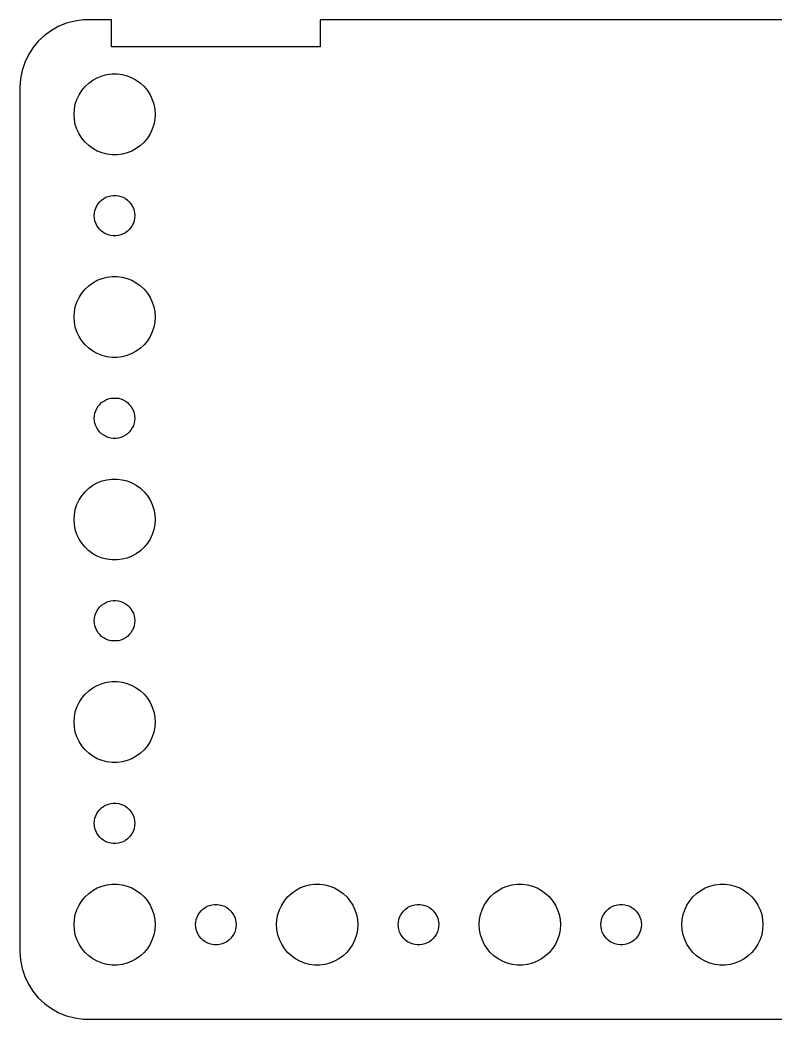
# Model space of a CAD drawing. Header units: metres. Extents: x -52 to 52, y 215 to 457.
# Drawn here: x -52 to 3.9, y 299 to 373 of the extents above; entities that cross this region are included whole.
import ezdxf

# ---------------------------------------------------------------- set-up
doc = ezdxf.new("R2010")
doc.units = ezdxf.units.M

msp = doc.modelspace()

# ---------------------------------------------------------------- linework, layer by layer
for p, q in [((-47.9369, 372.911), (-48.5451, 372.755)), ((-47.3139, 372.99), (-47.9369, 372.911)), ((-45.2191, 372.99), (-47.3139, 372.99)), ((-45.2191, 371), (-45.2191, 372.99)), ((4.78091, 372.99), (-29.7809, 372.99)), ((-29.7809, 372.99), (-29.7809, 371)), ((-49.6791, 372.222), (-50.1871, 371.853)), ((-49.1289, 372.524), (-49.6791, 372.222)), ((-48.5451, 372.755), (-49.1289, 372.524)), ((-50.6448, 371.423), (-51.0451, 370.939)), ((-50.1871, 371.853), (-50.6448, 371.423)), ((-51.0451, 370.939), (-51.3815, 370.409)), ((-29.7809, 371), (-45.2191, 371)), ((-51.3815, 370.409), (-51.6489, 369.841)), ((-51.8429, 369.243), (-51.9606, 368.627)), ((-51.6489, 369.841), (-51.8429, 369.243)), ((-51.9606, 368.627), (-52, 368)), ((-46.9123, 368.312), (-46.6075, 368.533)), ((-46.6075, 368.533), (-46.2773, 368.714)), ((-46.2773, 368.714), (-45.927, 368.853)), ((-45.927, 368.853), (-45.5621, 368.947)), ((-45.5621, 368.947), (-45.1884, 368.994)), ((-45.1884, 368.994), (-44.8116, 368.994)), ((-44.8116, 368.994), (-44.4379, 368.947)), ((-44.4379, 368.947), (-44.0729, 368.853)), ((-44.0729, 368.853), (-43.7227, 368.714)), ((-43.7227, 368.714), (-43.3925, 368.533)), ((-43.3925, 368.533), (-43.0877, 368.312)), ((-52, 368), (-52, 304)), ((-47.6289, 367.445), (-47.427, 367.763)), ((-47.427, 367.763), (-47.1869, 368.054)), ((-47.1869, 368.054), (-46.9123, 368.312)), ((-43.0877, 368.312), (-42.8131, 368.054)), ((-42.8131, 368.054), (-42.5729, 367.763)), ((-42.5729, 367.763), (-42.3711, 367.445)), ((-47.9057, 366.746), (-47.7893, 367.104)), ((-47.7893, 367.104), (-47.6289, 367.445)), ((-42.3711, 367.445), (-42.2107, 367.104)), ((-42.2107, 367.104), (-42.0942, 366.746)), ((-48, 366), (-47.9763, 366.376)), ((-47.9763, 366.376), (-47.9057, 366.746)), ((-42.0942, 366.746), (-42.0237, 366.376)), ((-42.0237, 366.376), (-42, 366)), ((-47.9763, 365.624), (-48, 366)), ((-47.9057, 365.254), (-47.9763, 365.624)), ((-42.0237, 365.624), (-42.0942, 365.254)), ((-42, 366), (-42.0237, 365.624)), ((-47.7893, 364.896), (-47.9057, 365.254)), ((-47.6289, 364.555), (-47.7893, 364.896)), ((-42.2107, 364.896), (-42.3711, 364.555)), ((-42.0942, 365.254), (-42.2107, 364.896)), ((-47.427, 364.237), (-47.6289, 364.555)), ((-47.1869, 363.946), (-47.427, 364.237)), ((-42.5729, 364.237), (-42.8131, 363.946)), ((-42.3711, 364.555), (-42.5729, 364.237)), ((-46.9123, 363.688), (-47.1869, 363.946)), ((-46.6075, 363.467), (-46.9123, 363.688)), ((-46.2773, 363.286), (-46.6075, 363.467)), ((-45.927, 363.147), (-46.2773, 363.286)), ((-43.7227, 363.286), (-44.0729, 363.147)), ((-43.3925, 363.467), (-43.7227, 363.286)), ((-43.0877, 363.688), (-43.3925, 363.467)), ((-42.8131, 363.946), (-43.0877, 363.688)), ((-45.5621, 363.053), (-45.927, 363.147)), ((-45.1884, 363.006), (-45.5621, 363.053)), ((-44.8116, 363.006), (-45.1884, 363.006)), ((-44.4379, 363.053), (-44.8116, 363.006)), ((-44.0729, 363.147), (-44.4379, 363.053)), ((-46.0934, 359.527), (-45.9561, 359.656)), ((-45.9561, 359.656), (-45.8037, 359.766)), ((-45.8037, 359.766), (-45.6387, 359.857)), ((-45.6387, 359.857), (-45.4635, 359.927)), ((-45.4635, 359.927), (-45.2811, 359.973)), ((-45.2811, 359.973), (-45.0942, 359.997)), ((-45.0942, 359.997), (-44.9058, 359.997)), ((-44.9058, 359.997), (-44.7189, 359.973)), ((-44.7189, 359.973), (-44.5365, 359.927)), ((-44.5365, 359.927), (-44.3613, 359.857)), ((-44.3613, 359.857), (-44.1963, 359.766)), ((-44.1963, 359.766), (-44.0439, 359.656)), ((-44.0439, 359.656), (-43.9065, 359.527)), ((-46.4882, 358.688), (-46.4529, 358.873)), ((-46.4529, 358.873), (-46.3947, 359.052)), ((-46.3947, 359.052), (-46.3145, 359.223)), ((-46.3145, 359.223), (-46.2135, 359.382)), ((-46.2135, 359.382), (-46.0934, 359.527)), ((-43.9065, 359.527), (-43.7865, 359.382)), ((-43.7865, 359.382), (-43.6855, 359.223)), ((-43.6855, 359.223), (-43.6053, 359.052)), ((-43.6053, 359.052), (-43.5471, 358.873)), ((-43.5471, 358.873), (-43.5118, 358.688)), ((-46.5, 358.5), (-46.4882, 358.688)), ((-46.4882, 358.312), (-46.5, 358.5)), ((-46.4529, 358.127), (-46.4882, 358.312)), ((-46.3947, 357.948), (-46.4529, 358.127)), ((-43.5471, 358.127), (-43.6053, 357.948)), ((-43.5118, 358.312), (-43.5471, 358.127)), ((-43.5118, 358.688), (-43.5, 358.5)), ((-43.5, 358.5), (-43.5118, 358.312)), ((-46.3145, 357.777), (-46.3947, 357.948)), ((-46.2135, 357.618), (-46.3145, 357.777)), ((-46.0934, 357.473), (-46.2135, 357.618)), ((-45.9561, 357.344), (-46.0934, 357.473)), ((-45.8037, 357.234), (-45.9561, 357.344)), ((-44.0439, 357.344), (-44.1963, 357.234)), ((-43.9065, 357.473), (-44.0439, 357.344)), ((-43.7865, 357.618), (-43.9065, 357.473)), ((-43.6855, 357.777), (-43.7865, 357.618)), ((-43.6053, 357.948), (-43.6855, 357.777)), ((-45.6387, 357.143), (-45.8037, 357.234)), ((-45.4635, 357.073), (-45.6387, 357.143)), ((-45.2811, 357.027), (-45.4635, 357.073)), ((-45.0942, 357.003), (-45.2811, 357.027)), ((-44.9058, 357.003), (-45.0942, 357.003)), ((-44.7189, 357.027), (-44.9058, 357.003)), ((-44.5365, 357.073), (-44.7189, 357.027)), ((-44.3613, 357.143), (-44.5365, 357.073)), ((-44.1963, 357.234), (-44.3613, 357.143)), ((-46.6075, 353.533), (-46.2773, 353.714)), ((-46.2773, 353.714), (-45.927, 353.853)), ((-45.927, 353.853), (-45.5621, 353.947)), ((-45.5621, 353.947), (-45.1884, 353.994)), ((-45.1884, 353.994), (-44.8116, 353.994)), ((-44.8116, 353.994), (-44.4379, 353.947)), ((-44.4379, 353.947), (-44.0729, 353.853)), ((-44.0729, 353.853), (-43.7227, 353.714)), ((-43.7227, 353.714), (-43.3925, 353.533)), ((-47.427, 352.763), (-47.1869, 353.054)), ((-47.1869, 353.054), (-46.9123, 353.312)), ((-46.9123, 353.312), (-46.6075, 353.533)), ((-43.3925, 353.533), (-43.0877, 353.312)), ((-43.0877, 353.312), (-42.8131, 353.054)), ((-42.8131, 353.054), (-42.5729, 352.763)), ((-47.7893, 352.104), (-47.6289, 352.445)), ((-47.6289, 352.445), (-47.427, 352.763)), ((-42.5729, 352.763), (-42.3711, 352.445)), ((-42.3711, 352.445), (-42.2107, 352.104)), ((-47.9763, 351.376), (-47.9057, 351.746)), ((-47.9057, 351.746), (-47.7893, 352.104)), ((-42.2107, 352.104), (-42.0942, 351.746)), ((-42.0942, 351.746), (-42.0237, 351.376)), ((-48, 351), (-47.9763, 351.376)), ((-47.9763, 350.624), (-48, 351)), ((-42.0237, 351.376), (-42, 351)), ((-42, 351), (-42.0237, 350.624)), ((-47.9057, 350.254), (-47.9763, 350.624)), ((-47.7893, 349.896), (-47.9057, 350.254)), ((-42.0942, 350.254), (-42.2107, 349.896)), ((-42.0237, 350.624), (-42.0942, 350.254)), ((-47.6289, 349.555), (-47.7893, 349.896)), ((-47.427, 349.237), (-47.6289, 349.555)), ((-47.1869, 348.946), (-47.427, 349.237)), ((-42.5729, 349.237), (-42.8131, 348.946)), ((-42.3711, 349.555), (-42.5729, 349.237)), ((-42.2107, 349.896), (-42.3711, 349.555)), ((-46.9123, 348.688), (-47.1869, 348.946)), ((-46.6075, 348.467), (-46.9123, 348.688)), ((-46.2773, 348.286), (-46.6075, 348.467)), ((-43.3925, 348.467), (-43.7227, 348.286)), ((-43.0877, 348.688), (-43.3925, 348.467)), ((-42.8131, 348.946), (-43.0877, 348.688)), ((-45.927, 348.147), (-46.2773, 348.286)), ((-45.5621, 348.053), (-45.927, 348.147)), ((-45.1884, 348.006), (-45.5621, 348.053)), ((-44.8116, 348.006), (-45.1884, 348.006)), ((-44.4379, 348.053), (-44.8116, 348.006)), ((-44.0729, 348.147), (-44.4379, 348.053)), ((-43.7227, 348.286), (-44.0729, 348.147)), ((-45.9561, 344.656), (-45.8037, 344.766)), ((-45.8037, 344.766), (-45.6387, 344.857)), ((-45.6387, 344.857), (-45.4635, 344.927)), ((-45.4635, 344.927), (-45.2811, 344.973)), ((-45.2811, 344.973), (-45.0942, 344.997)), ((-45.0942, 344.997), (-44.9058, 344.997)), ((-44.9058, 344.997), (-44.7189, 344.973)), ((-44.7189, 344.973), (-44.5365, 344.927)), ((-44.5365, 344.927), (-44.3613, 344.857)), ((-44.3613, 344.857), (-44.1963, 344.766)), ((-44.1963, 344.766), (-44.0439, 344.656)), ((-46.4529, 343.873), (-46.3947, 344.052)), ((-46.3947, 344.052), (-46.3145, 344.223)), ((-46.3145, 344.223), (-46.2135, 344.382)), ((-46.2135, 344.382), (-46.0934, 344.527)), ((-46.0934, 344.527), (-45.9561, 344.656)), ((-44.0439, 344.656), (-43.9065, 344.527)), ((-43.9065, 344.527), (-43.7865, 344.382)), ((-43.7865, 344.382), (-43.6855, 344.223)), ((-43.6855, 344.223), (-43.6053, 344.052)), ((-43.6053, 344.052), (-43.5471, 343.873)), ((-46.5, 343.5), (-46.4882, 343.688)), ((-46.4882, 343.312), (-46.5, 343.5)), ((-46.4882, 343.688), (-46.4529, 343.873)), ((-46.4529, 343.127), (-46.4882, 343.312)), ((-43.5471, 343.873), (-43.5118, 343.688)), ((-43.5118, 343.312), (-43.5471, 343.127)), ((-43.5118, 343.688), (-43.5, 343.5)), ((-43.5, 343.5), (-43.5118, 343.312)), ((-46.3947, 342.948), (-46.4529, 343.127)), ((-46.3145, 342.777), (-46.3947, 342.948)), ((-46.2135, 342.618), (-46.3145, 342.777)), ((-46.0934, 342.473), (-46.2135, 342.618)), ((-43.7865, 342.618), (-43.9065, 342.473)), ((-43.6855, 342.777), (-43.7865, 342.618)), ((-43.6053, 342.948), (-43.6855, 342.777)), ((-43.5471, 343.127), (-43.6053, 342.948)), ((-45.9561, 342.344), (-46.0934, 342.473)), ((-45.8037, 342.234), (-45.9561, 342.344)), ((-45.6387, 342.143), (-45.8037, 342.234)), ((-45.4635, 342.073), (-45.6387, 342.143)), ((-45.2811, 342.027), (-45.4635, 342.073)), ((-45.0942, 342.003), (-45.2811, 342.027)), ((-44.9058, 342.003), (-45.0942, 342.003)), ((-44.7189, 342.027), (-44.9058, 342.003)), ((-44.5365, 342.073), (-44.7189, 342.027)), ((-44.3613, 342.143), (-44.5365, 342.073)), ((-44.1963, 342.234), (-44.3613, 342.143)), ((-44.0439, 342.344), (-44.1963, 342.234)), ((-43.9065, 342.473), (-44.0439, 342.344)), ((-46.2773, 338.714), (-45.927, 338.853)), ((-45.927, 338.853), (-45.5621, 338.947)), ((-45.5621, 338.947), (-45.1884, 338.994)), ((-45.1884, 338.994), (-44.8116, 338.994)), ((-44.8116, 338.994), (-44.4379, 338.947)), ((-44.4379, 338.947), (-44.0729, 338.853)), ((-44.0729, 338.853), (-43.7227, 338.714)), ((-47.1869, 338.054), (-46.9123, 338.312)), ((-46.9123, 338.312), (-46.6075, 338.533)), ((-46.6075, 338.533), (-46.2773, 338.714)), ((-43.7227, 338.714), (-43.3925, 338.533)), ((-43.3925, 338.533), (-43.0877, 338.312)), ((-43.0877, 338.312), (-42.8131, 338.054)), ((-47.7893, 337.104), (-47.6289, 337.445)), ((-47.6289, 337.445), (-47.427, 337.763)), ((-47.427, 337.763), (-47.1869, 338.054)), ((-42.8131, 338.054), (-42.5729, 337.763)), ((-42.5729, 337.763), (-42.3711, 337.445)), ((-42.3711, 337.445), (-42.2107, 337.104)), ((-47.9763, 336.376), (-47.9057, 336.746)), ((-47.9057, 336.746), (-47.7893, 337.104)), ((-42.2107, 337.104), (-42.0942, 336.746)), ((-42.0942, 336.746), (-42.0237, 336.376)), ((-48, 336), (-47.9763, 336.376)), ((-47.9763, 335.624), (-48, 336)), ((-42.0237, 336.376), (-42, 336)), ((-42, 336), (-42.0237, 335.624)), ((-47.9057, 335.254), (-47.9763, 335.624)), ((-47.7893, 334.896), (-47.9057, 335.254)), ((-42.0942, 335.254), (-42.2107, 334.896)), ((-42.0237, 335.624), (-42.0942, 335.254)), ((-47.6289, 334.555), (-47.7893, 334.896)), ((-47.427, 334.237), (-47.6289, 334.555)), ((-42.3711, 334.555), (-42.5729, 334.237)), ((-42.2107, 334.896), (-42.3711, 334.555)), ((-47.1869, 333.946), (-47.427, 334.237)), ((-46.9123, 333.688), (-47.1869, 333.946)), ((-46.6075, 333.467), (-46.9123, 333.688)), ((-43.0877, 333.688), (-43.3925, 333.467)), ((-42.8131, 333.946), (-43.0877, 333.688)), ((-42.5729, 334.237), (-42.8131, 333.946)), ((-46.2773, 333.286), (-46.6075, 333.467)), ((-45.927, 333.147), (-46.2773, 333.286)), ((-45.5621, 333.053), (-45.927, 333.147)), ((-45.1884, 333.006), (-45.5621, 333.053)), ((-44.8116, 333.006), (-45.1884, 333.006)), ((-44.4379, 333.053), (-44.8116, 333.006)), ((-44.0729, 333.147), (-44.4379, 333.053)), ((-43.7227, 333.286), (-44.0729, 333.147)), ((-43.3925, 333.467), (-43.7227, 333.286)), ((-45.4635, 329.927), (-45.2811, 329.973)), ((-45.2811, 329.973), (-45.0942, 329.997)), ((-45.0942, 329.997), (-44.9058, 329.997)), ((-44.9058, 329.997), (-44.7189, 329.973)), ((-44.7189, 329.973), (-44.5365, 329.927)), ((-46.3947, 329.052), (-46.3145, 329.223)), ((-46.3145, 329.223), (-46.2135, 329.382)), ((-46.2135, 329.382), (-46.0934, 329.527)), ((-46.0934, 329.527), (-45.9561, 329.656)), ((-45.9561, 329.656), (-45.8037, 329.766)), ((-45.8037, 329.766), (-45.6387, 329.857)), ((-45.6387, 329.857), (-45.4635, 329.927)), ((-44.5365, 329.927), (-44.3613, 329.857)), ((-44.3613, 329.857), (-44.1963, 329.766)), ((-44.1963, 329.766), (-44.0439, 329.656)), ((-44.0439, 329.656), (-43.9065, 329.527)), ((-43.9065, 329.527), (-43.7865, 329.382)), ((-43.7865, 329.382), (-43.6855, 329.223)), ((-43.6855, 329.223), (-43.6053, 329.052)), ((-46.5, 328.5), (-46.4882, 328.688)), ((-46.4882, 328.312), (-46.5, 328.5)), ((-46.4882, 328.688), (-46.4529, 328.873)), ((-46.4529, 328.873), (-46.3947, 329.052)), ((-43.6053, 329.052), (-43.5471, 328.873)), ((-43.5471, 328.873), (-43.5118, 328.688)), ((-43.5118, 328.688), (-43.5, 328.5)), ((-43.5, 328.5), (-43.5118, 328.312)), ((-46.4529, 328.127), (-46.4882, 328.312)), ((-46.3947, 327.948), (-46.4529, 328.127)), ((-46.3145, 327.777), (-46.3947, 327.948)), ((-46.2135, 327.618), (-46.3145, 327.777)), ((-43.6855, 327.777), (-43.7865, 327.618)), ((-43.6053, 327.948), (-43.6855, 327.777)), ((-43.5471, 328.127), (-43.6053, 327.948)), ((-43.5118, 328.312), (-43.5471, 328.127)), ((-46.0934, 327.473), (-46.2135, 327.618)), ((-45.9561, 327.344), (-46.0934, 327.473)), ((-45.8037, 327.234), (-45.9561, 327.344)), ((-45.6387, 327.143), (-45.8037, 327.234)), ((-45.4635, 327.073), (-45.6387, 327.143)), ((-45.2811, 327.027), (-45.4635, 327.073)), ((-45.0942, 327.003), (-45.2811, 327.027)), ((-44.9058, 327.003), (-45.0942, 327.003)), ((-44.7189, 327.027), (-44.9058, 327.003)), ((-44.5365, 327.073), (-44.7189, 327.027)), ((-44.3613, 327.143), (-44.5365, 327.073)), ((-44.1963, 327.234), (-44.3613, 327.143)), ((-44.0439, 327.344), (-44.1963, 327.234)), ((-43.9065, 327.473), (-44.0439, 327.344)), ((-43.7865, 327.618), (-43.9065, 327.473)), ((-47.1869, 323.054), (-46.9123, 323.312)), ((-46.9123, 323.312), (-46.6075, 323.533)), ((-46.6075, 323.533), (-46.2773, 323.714)), ((-46.2773, 323.714), (-45.927, 323.853)), ((-45.927, 323.853), (-45.5621, 323.947)), ((-45.5621, 323.947), (-45.1884, 323.994)), ((-45.1884, 323.994), (-44.8116, 323.994)), ((-44.8116, 323.994), (-44.4379, 323.947)), ((-44.4379, 323.947), (-44.0729, 323.853)), ((-44.0729, 323.853), (-43.7227, 323.714)), ((-43.7227, 323.714), (-43.3925, 323.533)), ((-43.3925, 323.533), (-43.0877, 323.312)), ((-43.0877, 323.312), (-42.8131, 323.054)), ((-47.6289, 322.445), (-47.427, 322.763)), ((-47.427, 322.763), (-47.1869, 323.054)), ((-42.8131, 323.054), (-42.5729, 322.763)), ((-42.5729, 322.763), (-42.3711, 322.445)), ((-47.9057, 321.746), (-47.7893, 322.104)), ((-47.7893, 322.104), (-47.6289, 322.445)), ((-42.3711, 322.445), (-42.2107, 322.104)), ((-42.2107, 322.104), (-42.0942, 321.746)), ((-48, 321), (-47.9763, 321.376)), ((-47.9763, 321.376), (-47.9057, 321.746)), ((-42.0942, 321.746), (-42.0237, 321.376)), ((-42.0237, 321.376), (-42, 321)), ((-47.9763, 320.624), (-48, 321)), ((-47.9057, 320.254), (-47.9763, 320.624)), ((-42.0237, 320.624), (-42.0942, 320.254)), ((-42, 321), (-42.0237, 320.624)), ((-47.7893, 319.896), (-47.9057, 320.254)), ((-47.6289, 319.555), (-47.7893, 319.896)), ((-42.2107, 319.896), (-42.3711, 319.555)), ((-42.0942, 320.254), (-42.2107, 319.896)), ((-47.427, 319.237), (-47.6289, 319.555)), ((-47.1869, 318.946), (-47.427, 319.237)), ((-46.9123, 318.688), (-47.1869, 318.946)), ((-42.8131, 318.946), (-43.0877, 318.688)), ((-42.5729, 319.237), (-42.8131, 318.946)), ((-42.3711, 319.555), (-42.5729, 319.237)), ((-46.6075, 318.467), (-46.9123, 318.688)), ((-46.2773, 318.286), (-46.6075, 318.467)), ((-45.927, 318.147), (-46.2773, 318.286)), ((-45.5621, 318.053), (-45.927, 318.147)), ((-44.0729, 318.147), (-44.4379, 318.053)), ((-43.7227, 318.286), (-44.0729, 318.147)), ((-43.3925, 318.467), (-43.7227, 318.286)), ((-43.0877, 318.688), (-43.3925, 318.467)), ((-45.1884, 318.006), (-45.5621, 318.053)), ((-44.8116, 318.006), (-45.1884, 318.006)), ((-44.4379, 318.053), (-44.8116, 318.006)), ((-46.2135, 314.382), (-46.0934, 314.527)), ((-46.0934, 314.527), (-45.9561, 314.656)), ((-45.9561, 314.656), (-45.8037, 314.766)), ((-45.8037, 314.766), (-45.6387, 314.857)), ((-45.6387, 314.857), (-45.4635, 314.927)), ((-45.4635, 314.927), (-45.2811, 314.973)), ((-45.2811, 314.973), (-45.0942, 314.997)), ((-45.0942, 314.997), (-44.9058, 314.997)), ((-44.9058, 314.997), (-44.7189, 314.973)), ((-44.7189, 314.973), (-44.5365, 314.927)), ((-44.5365, 314.927), (-44.3613, 314.857)), ((-44.3613, 314.857), (-44.1963, 314.766)), ((-44.1963, 314.766), (-44.0439, 314.656)), ((-44.0439, 314.656), (-43.9065, 314.527)), ((-43.9065, 314.527), (-43.7865, 314.382)), ((-46.5, 313.5), (-46.4882, 313.688)), ((-46.4882, 313.688), (-46.4529, 313.873)), ((-46.4529, 313.873), (-46.3947, 314.052)), ((-46.3947, 314.052), (-46.3145, 314.223)), ((-46.3145, 314.223), (-46.2135, 314.382)), ((-43.7865, 314.382), (-43.6855, 314.223)), ((-43.6855, 314.223), (-43.6053, 314.052)), ((-43.6053, 314.052), (-43.5471, 313.873)), ((-43.5471, 313.873), (-43.5118, 313.688)), ((-43.5118, 313.688), (-43.5, 313.5)), ((-46.4882, 313.312), (-46.5, 313.5)), ((-46.4529, 313.127), (-46.4882, 313.312)), ((-46.3947, 312.948), (-46.4529, 313.127)), ((-46.3145, 312.777), (-46.3947, 312.948)), ((-43.6053, 312.948), (-43.6855, 312.777)), ((-43.5471, 313.127), (-43.6053, 312.948)), ((-43.5118, 313.312), (-43.5471, 313.127)), ((-43.5, 313.5), (-43.5118, 313.312)), ((-46.2135, 312.618), (-46.3145, 312.777)), ((-46.0934, 312.473), (-46.2135, 312.618)), ((-45.9561, 312.344), (-46.0934, 312.473)), ((-45.8037, 312.234), (-45.9561, 312.344)), ((-45.6387, 312.143), (-45.8037, 312.234)), ((-44.1963, 312.234), (-44.3613, 312.143)), ((-44.0439, 312.344), (-44.1963, 312.234)), ((-43.9065, 312.473), (-44.0439, 312.344)), ((-43.7865, 312.618), (-43.9065, 312.473)), ((-43.6855, 312.777), (-43.7865, 312.618)), ((-45.4635, 312.073), (-45.6387, 312.143)), ((-45.2811, 312.027), (-45.4635, 312.073)), ((-45.0942, 312.003), (-45.2811, 312.027)), ((-44.9058, 312.003), (-45.0942, 312.003)), ((-44.7189, 312.027), (-44.9058, 312.003)), ((-44.5365, 312.073), (-44.7189, 312.027)), ((-44.3613, 312.143), (-44.5365, 312.073)), ((-46.9123, 308.312), (-46.6075, 308.533)), ((-46.6075, 308.533), (-46.2773, 308.714)), ((-46.2773, 308.714), (-45.927, 308.853)), ((-45.927, 308.853), (-45.5621, 308.947)), ((-45.5621, 308.947), (-45.1884, 308.994)), ((-45.1884, 308.994), (-44.8116, 308.994)), ((-44.8116, 308.994), (-44.4379, 308.947)), ((-44.4379, 308.947), (-44.0729, 308.853)), ((-44.0729, 308.853), (-43.7227, 308.714)), ((-43.7227, 308.714), (-43.3925, 308.533)), ((-43.3925, 308.533), (-43.0877, 308.312)), ((-31.9123, 308.312), (-31.6075, 308.533)), ((-31.6075, 308.533), (-31.2773, 308.714)), ((-31.2773, 308.714), (-30.927, 308.853)), ((-30.927, 308.853), (-30.5621, 308.947)), ((-30.5621, 308.947), (-30.1884, 308.994)), ((-30.1884, 308.994), (-29.8116, 308.994)), ((-29.8116, 308.994), (-29.4379, 308.947)), ((-29.4379, 308.947), (-29.0729, 308.853)), ((-29.0729, 308.853), (-28.7227, 308.714)), ((-28.7227, 308.714), (-28.3925, 308.533)), ((-28.3925, 308.533), (-28.0877, 308.312)), ((-16.9123, 308.312), (-16.6075, 308.533)), ((-16.6075, 308.533), (-16.2773, 308.714)), ((-16.2773, 308.714), (-15.927, 308.853)), ((-15.927, 308.853), (-15.5621, 308.947)), ((-15.5621, 308.947), (-15.1884, 308.994)), ((-15.1884, 308.994), (-14.8116, 308.994)), ((-14.8116, 308.994), (-14.4379, 308.947)), ((-14.4379, 308.947), (-14.0729, 308.853)), ((-14.0729, 308.853), (-13.7227, 308.714)), ((-13.7227, 308.714), (-13.3925, 308.533)), ((-13.3925, 308.533), (-13.0877, 308.312)), ((-1.91226, 308.312), (-1.60747, 308.533)), ((-1.60747, 308.533), (-1.27733, 308.714)), ((-1.27733, 308.714), (-0.92705, 308.853)), ((-0.92705, 308.853), (-0.56213, 308.947)), ((-0.56213, 308.947), (-0.18837, 308.994)), ((-0.18837, 308.994), (0.18837, 308.994)), ((0.18837, 308.994), (0.56213, 308.947)), ((0.56213, 308.947), (0.92705, 308.853)), ((0.92705, 308.853), (1.27733, 308.714)), ((1.27733, 308.714), (1.60747, 308.533)), ((1.60747, 308.533), (1.91226, 308.312)), ((-47.6289, 307.445), (-47.427, 307.763)), ((-47.427, 307.763), (-47.1869, 308.054)), ((-47.1869, 308.054), (-46.9123, 308.312)), ((-43.0877, 308.312), (-42.8131, 308.054)), ((-42.8131, 308.054), (-42.5729, 307.763)), ((-42.5729, 307.763), (-42.3711, 307.445)), ((-32.6289, 307.445), (-32.427, 307.763)), ((-32.427, 307.763), (-32.1869, 308.054)), ((-32.1869, 308.054), (-31.9123, 308.312)), ((-28.0877, 308.312), (-27.8131, 308.054)), ((-27.8131, 308.054), (-27.5729, 307.763)), ((-27.5729, 307.763), (-27.3711, 307.445)), ((-17.6289, 307.445), (-17.427, 307.763)), ((-17.427, 307.763), (-17.1869, 308.054)), ((-17.1869, 308.054), (-16.9123, 308.312)), ((-13.0877, 308.312), (-12.8131, 308.054)), ((-12.8131, 308.054), (-12.5729, 307.763)), ((-12.5729, 307.763), (-12.3711, 307.445)), ((-2.62891, 307.445), (-2.42705, 307.763)), ((-2.42705, 307.763), (-2.1869, 308.054)), ((-2.1869, 308.054), (-1.91226, 308.312)), ((1.91226, 308.312), (2.1869, 308.054)), ((2.1869, 308.054), (2.42705, 307.763)), ((2.42705, 307.763), (2.62891, 307.445)), ((-47.9057, 306.746), (-47.7893, 307.104)), ((-47.7893, 307.104), (-47.6289, 307.445)), ((-42.3711, 307.445), (-42.2107, 307.104)), ((-42.2107, 307.104), (-42.0942, 306.746)), ((-38.7135, 306.882), (-38.5934, 307.027)), ((-38.5934, 307.027), (-38.4561, 307.156)), ((-38.4561, 307.156), (-38.3037, 307.266)), ((-38.3037, 307.266), (-38.1387, 307.357)), ((-38.1387, 307.357), (-37.9635, 307.427)), ((-37.9635, 307.427), (-37.7811, 307.473)), ((-37.7811, 307.473), (-37.5942, 307.497)), ((-37.5942, 307.497), (-37.4058, 307.497)), ((-37.4058, 307.497), (-37.2189, 307.473)), ((-37.2189, 307.473), (-37.0365, 307.427)), ((-37.0365, 307.427), (-36.8613, 307.357)), ((-36.8613, 307.357), (-36.6963, 307.266)), ((-36.6963, 307.266), (-36.5439, 307.156)), ((-36.5439, 307.156), (-36.4065, 307.027)), ((-36.4065, 307.027), (-36.2865, 306.882)), ((-32.9057, 306.746), (-32.7893, 307.104)), ((-32.7893, 307.104), (-32.6289, 307.445)), ((-27.3711, 307.445), (-27.2107, 307.104)), ((-27.2107, 307.104), (-27.0942, 306.746)), ((-23.7135, 306.882), (-23.5934, 307.027)), ((-23.5934, 307.027), (-23.4561, 307.156)), ((-23.4561, 307.156), (-23.3037, 307.266)), ((-23.3037, 307.266), (-23.1387, 307.357)), ((-23.1387, 307.357), (-22.9635, 307.427)), ((-22.9635, 307.427), (-22.7811, 307.473)), ((-22.7811, 307.473), (-22.5942, 307.497)), ((-22.5942, 307.497), (-22.4058, 307.497)), ((-22.4058, 307.497), (-22.2189, 307.473)), ((-22.2189, 307.473), (-22.0365, 307.427)), ((-22.0365, 307.427), (-21.8613, 307.357)), ((-21.8613, 307.357), (-21.6963, 307.266)), ((-21.6963, 307.266), (-21.5439, 307.156)), ((-21.5439, 307.156), (-21.4065, 307.027)), ((-21.4065, 307.027), (-21.2865, 306.882)), ((-17.9057, 306.746), (-17.7893, 307.104)), ((-17.7893, 307.104), (-17.6289, 307.445)), ((-12.3711, 307.445), (-12.2107, 307.104)), ((-12.2107, 307.104), (-12.0942, 306.746)), ((-8.71352, 306.882), (-8.59344, 307.027)), ((-8.59344, 307.027), (-8.45613, 307.156)), ((-8.45613, 307.156), (-8.30373, 307.266)), ((-8.30373, 307.266), (-8.13866, 307.357)), ((-8.13866, 307.357), (-7.96352, 307.427)), ((-7.96352, 307.427), (-7.78107, 307.473)), ((-7.78107, 307.473), (-7.59418, 307.497)), ((-7.59418, 307.497), (-7.40581, 307.497)), ((-7.40581, 307.497), (-7.21892, 307.473)), ((-7.21892, 307.473), (-7.03647, 307.427)), ((-7.03647, 307.427), (-6.86133, 307.357)), ((-6.86133, 307.357), (-6.69626, 307.266)), ((-6.69626, 307.266), (-6.54385, 307.156)), ((-6.54385, 307.156), (-6.40654, 307.027)), ((-6.40654, 307.027), (-6.28647, 306.882)), ((-2.90575, 306.746), (-2.78932, 307.104)), ((-2.78932, 307.104), (-2.62891, 307.445)), ((2.62891, 307.445), (2.78932, 307.104)), ((2.78932, 307.104), (2.90575, 306.746)), ((-48, 306), (-47.9763, 306.376)), ((-47.9763, 306.376), (-47.9057, 306.746)), ((-42.0942, 306.746), (-42.0237, 306.376)), ((-42.0237, 306.376), (-42, 306)), ((-38.9882, 306.188), (-38.9529, 306.373)), ((-38.9529, 306.373), (-38.8947, 306.552)), ((-38.8947, 306.552), (-38.8145, 306.723)), ((-38.8145, 306.723), (-38.7135, 306.882)), ((-36.2865, 306.882), (-36.1855, 306.723)), ((-36.1855, 306.723), (-36.1053, 306.552)), ((-36.1053, 306.552), (-36.0471, 306.373)), ((-36.0471, 306.373), (-36.0118, 306.188)), ((-33, 306), (-32.9763, 306.376)), ((-32.9763, 306.376), (-32.9057, 306.746)), ((-27.0942, 306.746), (-27.0237, 306.376)), ((-27.0237, 306.376), (-27, 306)), ((-23.9882, 306.188), (-23.9529, 306.373)), ((-23.9529, 306.373), (-23.8947, 306.552)), ((-23.8947, 306.552), (-23.8145, 306.723)), ((-23.8145, 306.723), (-23.7135, 306.882)), ((-21.2865, 306.882), (-21.1855, 306.723)), ((-21.1855, 306.723), (-21.1053, 306.552)), ((-21.1053, 306.552), (-21.0471, 306.373)), ((-21.0471, 306.373), (-21.0118, 306.188)), ((-18, 306), (-17.9763, 306.376)), ((-17.9763, 306.376), (-17.9057, 306.746)), ((-12.0942, 306.746), (-12.0237, 306.376)), ((-12.0237, 306.376), (-12, 306)), ((-8.98816, 306.188), (-8.95287, 306.373)), ((-8.95287, 306.373), (-8.89465, 306.552)), ((-8.89465, 306.552), (-8.81445, 306.723)), ((-8.81445, 306.723), (-8.71352, 306.882)), ((-6.28647, 306.882), (-6.18553, 306.723)), ((-6.18553, 306.723), (-6.10533, 306.552)), ((-6.10533, 306.552), (-6.04712, 306.373)), ((-6.04712, 306.373), (-6.01183, 306.188)), ((-3, 306), (-2.97633, 306.376)), ((-2.97633, 306.376), (-2.90575, 306.746)), ((2.90575, 306.746), (2.97633, 306.376)), ((2.97633, 306.376), (3, 306)), ((-47.9763, 305.624), (-48, 306)), ((-47.9057, 305.254), (-47.9763, 305.624)), ((-42.0237, 305.624), (-42.0942, 305.254)), ((-42, 306), (-42.0237, 305.624)), ((-39, 306), (-38.9882, 306.188)), ((-38.9882, 305.812), (-39, 306)), ((-38.9529, 305.627), (-38.9882, 305.812)), ((-38.8947, 305.448), (-38.9529, 305.627)), ((-36.0471, 305.627), (-36.1053, 305.448)), ((-36.0118, 305.812), (-36.0471, 305.627)), ((-36.0118, 306.188), (-36, 306)), ((-36, 306), (-36.0118, 305.812)), ((-32.9763, 305.624), (-33, 306)), ((-32.9057, 305.254), (-32.9763, 305.624)), ((-27.0237, 305.624), (-27.0942, 305.254)), ((-27, 306), (-27.0237, 305.624)), ((-24, 306), (-23.9882, 306.188)), ((-23.9882, 305.812), (-24, 306)), ((-23.9529, 305.627), (-23.9882, 305.812)), ((-23.8947, 305.448), (-23.9529, 305.627)), ((-21.0471, 305.627), (-21.1053, 305.448)), ((-21.0118, 305.812), (-21.0471, 305.627)), ((-21.0118, 306.188), (-21, 306)), ((-21, 306), (-21.0118, 305.812)), ((-17.9763, 305.624), (-18, 306)), ((-17.9057, 305.254), (-17.9763, 305.624)), ((-12.0237, 305.624), (-12.0942, 305.254)), ((-12, 306), (-12.0237, 305.624)), ((-9, 306), (-8.98816, 306.188)), ((-8.98816, 305.812), (-9, 306)), ((-8.95287, 305.627), (-8.98816, 305.812)), ((-8.89465, 305.448), (-8.95287, 305.627)), ((-6.04712, 305.627), (-6.10533, 305.448)), ((-6.01183, 305.812), (-6.04712, 305.627)), ((-6.01183, 306.188), (-6, 306)), ((-6, 306), (-6.01183, 305.812)), ((-2.97633, 305.624), (-3, 306)), ((-2.90575, 305.254), (-2.97633, 305.624)), ((2.97633, 305.624), (2.90575, 305.254)), ((3, 306), (2.97633, 305.624)), ((-47.7893, 304.896), (-47.9057, 305.254)), ((-47.6289, 304.555), (-47.7893, 304.896)), ((-42.2107, 304.896), (-42.3711, 304.555)), ((-42.0942, 305.254), (-42.2107, 304.896)), ((-38.8145, 305.277), (-38.8947, 305.448)), ((-38.7135, 305.118), (-38.8145, 305.277)), ((-38.5934, 304.973), (-38.7135, 305.118)), ((-38.4561, 304.844), (-38.5934, 304.973)), ((-38.3037, 304.734), (-38.4561, 304.844)), ((-36.5439, 304.844), (-36.6963, 304.734)), ((-36.4065, 304.973), (-36.5439, 304.844)), ((-36.2865, 305.118), (-36.4065, 304.973)), ((-36.1855, 305.277), (-36.2865, 305.118)), ((-36.1053, 305.448), (-36.1855, 305.277)), ((-32.7893, 304.896), (-32.9057, 305.254)), ((-32.6289, 304.555), (-32.7893, 304.896)), ((-27.2107, 304.896), (-27.3711, 304.555)), ((-27.0942, 305.254), (-27.2107, 304.896)), ((-23.8145, 305.277), (-23.8947, 305.448)), ((-23.7135, 305.118), (-23.8145, 305.277)), ((-23.5934, 304.973), (-23.7135, 305.118)), ((-23.4561, 304.844), (-23.5934, 304.973)), ((-23.3037, 304.734), (-23.4561, 304.844)), ((-21.5439, 304.844), (-21.6963, 304.734)), ((-21.4065, 304.973), (-21.5439, 304.844)), ((-21.2865, 305.118), (-21.4065, 304.973)), ((-21.1855, 305.277), (-21.2865, 305.118)), ((-21.1053, 305.448), (-21.1855, 305.277)), ((-17.7893, 304.896), (-17.9057, 305.254)), ((-17.6289, 304.555), (-17.7893, 304.896)), ((-12.2107, 304.896), (-12.3711, 304.555)), ((-12.0942, 305.254), (-12.2107, 304.896)), ((-8.81445, 305.277), (-8.89465, 305.448)), ((-8.71352, 305.118), (-8.81445, 305.277)), ((-8.59344, 304.973), (-8.71352, 305.118)), ((-8.45613, 304.844), (-8.59344, 304.973)), ((-8.30373, 304.734), (-8.45613, 304.844)), ((-6.54385, 304.844), (-6.69626, 304.734)), ((-6.40654, 304.973), (-6.54385, 304.844)), ((-6.28647, 305.118), (-6.40654, 304.973)), ((-6.18553, 305.277), (-6.28647, 305.118)), ((-6.10533, 305.448), (-6.18553, 305.277)), ((-2.78932, 304.896), (-2.90575, 305.254)), ((-2.62891, 304.555), (-2.78932, 304.896)), ((2.78932, 304.896), (2.62891, 304.555)), ((2.90575, 305.254), (2.78932, 304.896)), ((-47.427, 304.237), (-47.6289, 304.555)), ((-47.1869, 303.946), (-47.427, 304.237)), ((-42.5729, 304.237), (-42.8131, 303.946)), ((-42.3711, 304.555), (-42.5729, 304.237)), ((-38.1387, 304.643), (-38.3037, 304.734)), ((-37.9635, 304.573), (-38.1387, 304.643)), ((-37.7811, 304.527), (-37.9635, 304.573)), ((-37.5942, 304.503), (-37.7811, 304.527)), ((-37.4058, 304.503), (-37.5942, 304.503)), ((-37.2189, 304.527), (-37.4058, 304.503)), ((-37.0365, 304.573), (-37.2189, 304.527)), ((-36.8613, 304.643), (-37.0365, 304.573)), ((-36.6963, 304.734), (-36.8613, 304.643)), ((-32.427, 304.237), (-32.6289, 304.555)), ((-32.1869, 303.946), (-32.427, 304.237)), ((-27.5729, 304.237), (-27.8131, 303.946)), ((-27.3711, 304.555), (-27.5729, 304.237)), ((-23.1387, 304.643), (-23.3037, 304.734)), ((-22.9635, 304.573), (-23.1387, 304.643)), ((-22.7811, 304.527), (-22.9635, 304.573)), ((-22.5942, 304.503), (-22.7811, 304.527)), ((-22.4058, 304.503), (-22.5942, 304.503)), ((-22.2189, 304.527), (-22.4058, 304.503)), ((-22.0365, 304.573), (-22.2189, 304.527)), ((-21.8613, 304.643), (-22.0365, 304.573)), ((-21.6963, 304.734), (-21.8613, 304.643)), ((-17.427, 304.237), (-17.6289, 304.555)), ((-17.1869, 303.946), (-17.427, 304.237)), ((-12.5729, 304.237), (-12.8131, 303.946)), ((-12.3711, 304.555), (-12.5729, 304.237)), ((-8.13866, 304.643), (-8.30373, 304.734)), ((-7.96352, 304.573), (-8.13866, 304.643)), ((-7.78107, 304.527), (-7.96352, 304.573)), ((-7.59418, 304.503), (-7.78107, 304.527)), ((-7.40581, 304.503), (-7.59418, 304.503)), ((-7.21892, 304.527), (-7.40581, 304.503)), ((-7.03647, 304.573), (-7.21892, 304.527)), ((-6.86133, 304.643), (-7.03647, 304.573)), ((-6.69626, 304.734), (-6.86133, 304.643)), ((-2.42705, 304.237), (-2.62891, 304.555)), ((-2.1869, 303.946), (-2.42705, 304.237)), ((2.42705, 304.237), (2.1869, 303.946)), ((2.62891, 304.555), (2.42705, 304.237)), ((-52, 304), (-51.9606, 303.373)), ((-51.9606, 303.373), (-51.8429, 302.757)), ((-46.9123, 303.688), (-47.1869, 303.946)), ((-46.6075, 303.467), (-46.9123, 303.688)), ((-46.2773, 303.286), (-46.6075, 303.467)), ((-43.3925, 303.467), (-43.7227, 303.286)), ((-43.0877, 303.688), (-43.3925, 303.467)), ((-42.8131, 303.946), (-43.0877, 303.688)), ((-31.9123, 303.688), (-32.1869, 303.946)), ((-31.6075, 303.467), (-31.9123, 303.688)), ((-31.2773, 303.286), (-31.6075, 303.467)), ((-28.3925, 303.467), (-28.7227, 303.286)), ((-28.0877, 303.688), (-28.3925, 303.467)), ((-27.8131, 303.946), (-28.0877, 303.688)), ((-16.9123, 303.688), (-17.1869, 303.946)), ((-16.6075, 303.467), (-16.9123, 303.688)), ((-16.2773, 303.286), (-16.6075, 303.467)), ((-13.3925, 303.467), (-13.7227, 303.286)), ((-13.0877, 303.688), (-13.3925, 303.467)), ((-12.8131, 303.946), (-13.0877, 303.688)), ((-1.91226, 303.688), (-2.1869, 303.946)), ((-1.60747, 303.467), (-1.91226, 303.688)), ((-1.27733, 303.286), (-1.60747, 303.467)), ((1.60747, 303.467), (1.27733, 303.286)), ((1.91226, 303.688), (1.60747, 303.467)), ((2.1869, 303.946), (1.91226, 303.688)), ((-51.8429, 302.757), (-51.6489, 302.159)), ((-45.927, 303.147), (-46.2773, 303.286)), ((-45.5621, 303.053), (-45.927, 303.147)), ((-45.1884, 303.006), (-45.5621, 303.053)), ((-44.8116, 303.006), (-45.1884, 303.006)), ((-44.4379, 303.053), (-44.8116, 303.006)), ((-44.0729, 303.147), (-44.4379, 303.053)), ((-43.7227, 303.286), (-44.0729, 303.147)), ((-30.927, 303.147), (-31.2773, 303.286)), ((-30.5621, 303.053), (-30.927, 303.147)), ((-30.1884, 303.006), (-30.5621, 303.053)), ((-29.8116, 303.006), (-30.1884, 303.006)), ((-29.4379, 303.053), (-29.8116, 303.006)), ((-29.0729, 303.147), (-29.4379, 303.053)), ((-28.7227, 303.286), (-29.0729, 303.147)), ((-15.927, 303.147), (-16.2773, 303.286)), ((-15.5621, 303.053), (-15.927, 303.147)), ((-15.1884, 303.006), (-15.5621, 303.053)), ((-14.8116, 303.006), (-15.1884, 303.006)), ((-14.4379, 303.053), (-14.8116, 303.006)), ((-14.0729, 303.147), (-14.4379, 303.053)), ((-13.7227, 303.286), (-14.0729, 303.147)), ((-0.92705, 303.147), (-1.27733, 303.286)), ((-0.56213, 303.053), (-0.92705, 303.147)), ((-0.18837, 303.006), (-0.56213, 303.053)), ((0.18837, 303.006), (-0.18837, 303.006)), ((0.56213, 303.053), (0.18837, 303.006)), ((0.92705, 303.147), (0.56213, 303.053)), ((1.27733, 303.286), (0.92705, 303.147)), ((-51.6489, 302.159), (-51.3815, 301.591)), ((-51.3815, 301.591), (-51.0451, 301.061)), ((-51.0451, 301.061), (-50.6448, 300.577)), ((-50.6448, 300.577), (-50.1871, 300.147)), ((-50.1871, 300.147), (-49.6791, 299.778)), ((-49.6791, 299.778), (-49.1289, 299.476)), ((-49.1289, 299.476), (-48.5451, 299.245)), ((-48.5451, 299.245), (-47.9369, 299.089)), ((-47.9369, 299.089), (-47.3139, 299.01)), ((-47.3139, 299.01), (47.3139, 299.01))]:
    msp.add_line(p, q)

doc.saveas('drawing.dxf')
